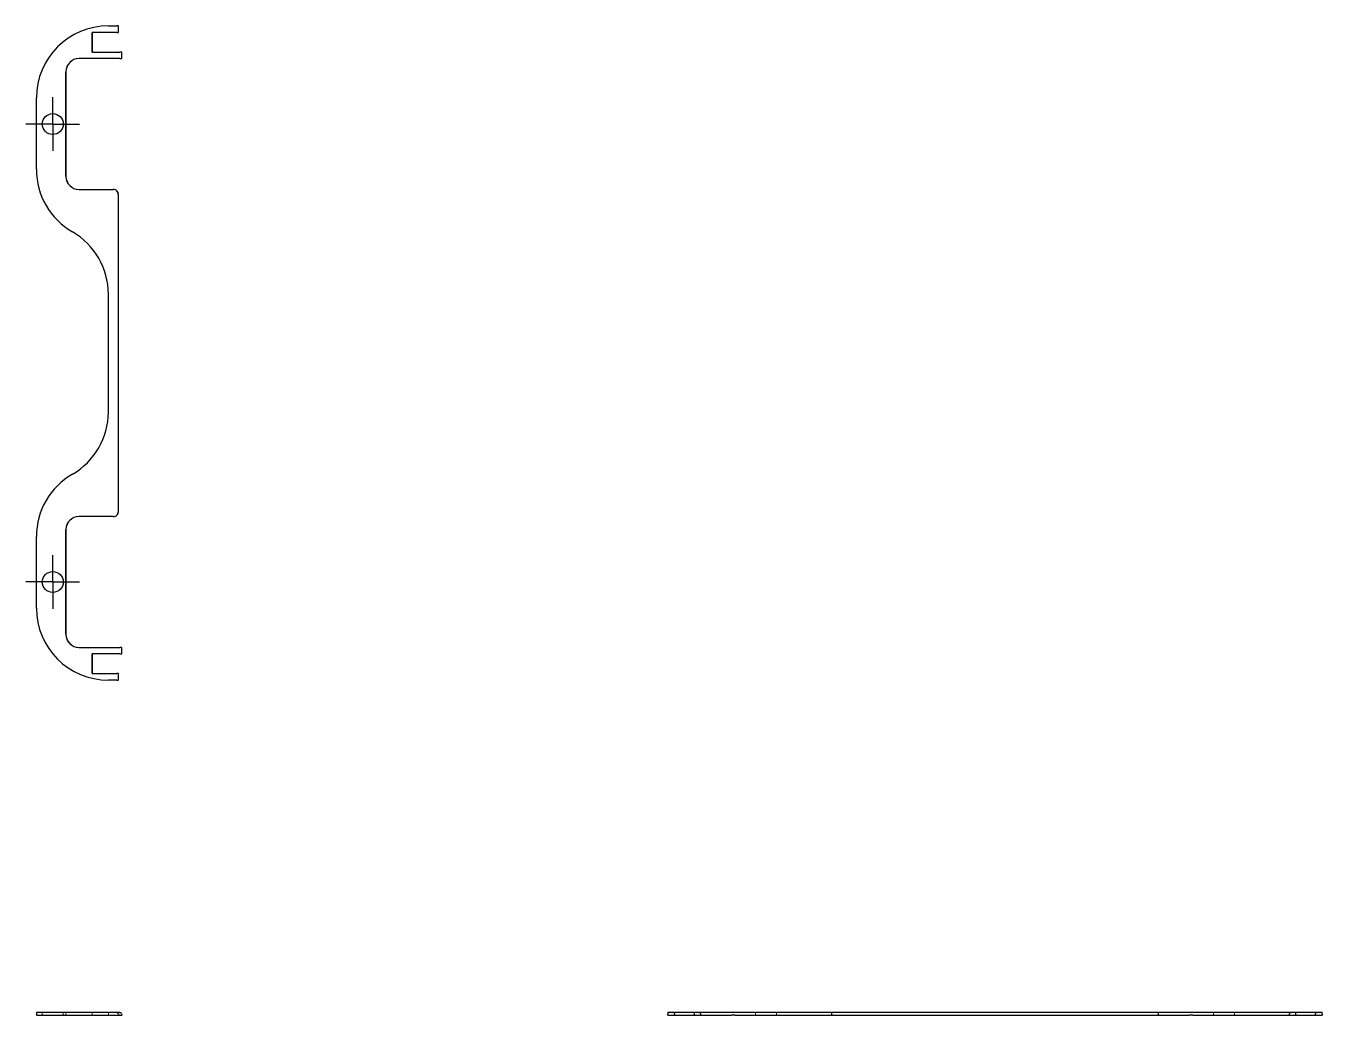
# Model space of a CAD drawing. Header units: millimetres. Extents: x 75 to 273, y 57 to 208.
import ezdxf

# ---------------------------------------------------------------- set-up
doc = ezdxf.new("R2010")
doc.units = ezdxf.units.MM
doc.linetypes.add('HIDDEN', pattern=[1.905, 1.27, -0.635])
doc.layers.add('10', color=7, linetype='Continuous')

# ---------------------------------------------------------------- blocks, each defined once
blk = doc.blocks.new('SW_CENTERMARKSYMBOL_0')
at = {"layer": '10', "color": 0}
for p, q in [((0, 2.5), (0, 4.1)), ((0, 0), (0, 2.5)), ((-2.5, 0), (-4.1, 0)), ((0, 0), (-2.5, 0)), ((0, 0), (0, -2.5)), ((0, 0), (2.5, 0)), ((2.5, 0), (4.1, 0)), ((0, -2.5), (0, -4.1))]:
    blk.add_line(p, q, dxfattribs=at)
blk = doc.blocks.new('SW_CENTERMARKSYMBOL_1')
at = {"layer": '10', "color": 0}
for p, q in [((0, 2.5), (0, 4.1)), ((0, 0), (0, 2.5)), ((-2.5, 0), (-4.1, 0)), ((0, 0), (-2.5, 0)), ((0, 0), (0, -2.5)), ((0, 0), (2.5, 0)), ((2.5, 0), (4.1, 0)), ((0, -2.5), (0, -4.1))]:
    blk.add_line(p, q, dxfattribs=at)

msp = doc.modelspace()

# ---------------------------------------------------------------- linework, layer by layer
at = {"color": 7, "linetype": 'Continuous', "lineweight": 25}
for p, q in [((88.75, 207), (84.98, 207)), ((84.98, 207), (84.98, 204)), ((85, 204), (85, 207)), ((87.48, 208), (88.75, 208)), ((89, 208), (88.75, 208)), ((88.75, 207), (89, 207)), ((89, 208), (89.02, 208)), ((89.02, 207), (89, 207)), ((89.02, 207), (89.02, 208)), ((89.25, 203), (82.98, 203)), ((84.98, 204), (89.25, 204)), ((89.5, 204), (89.25, 204)), ((89.25, 203), (89.5, 203)), ((89.52, 204), (89.5, 204)), ((89.52, 203), (89.5, 203)), ((89.52, 203), (89.52, 204)), ((80.98, 201), (80.98, 185)), ((80.99, 188.25), (80.99, 201)), ((76.48, 186.05), (76.48, 197)), ((80.99, 187.75), (80.99, 188.25)), ((80.99, 185), (80.99, 187.75)), ((82.98, 183), (88.23, 183)), ((88.26, 183), (88.23, 183)), ((88.98, 182.25), (88.98, 133.75)), ((89.02, 133.75), (89.02, 182.25)), ((87.48, 149), (87.48, 167)), ((88.23, 133), (82.98, 133)), ((88.23, 133), (88.26, 133)), ((80.98, 131), (80.98, 115)), ((80.99, 118.25), (80.99, 131)), ((76.48, 119), (76.48, 129.95)), ((80.99, 117.75), (80.99, 118.25)), ((80.99, 115), (80.99, 117.75)), ((82.98, 113), (89.25, 113)), ((89.5, 113), (89.25, 113)), ((89.5, 113), (89.52, 113)), ((89.52, 112), (89.52, 113)), ((89.25, 112), (84.98, 112)), ((84.98, 112), (84.98, 109)), ((85, 109), (85, 112)), ((89.25, 112), (89.5, 112)), ((89.5, 112), (89.52, 112)), ((84.98, 109), (88.75, 109)), ((89, 109), (88.75, 109)), ((89, 109), (89.02, 109)), ((89.02, 108), (89.02, 109)), ((88.75, 108), (87.48, 108)), ((88.75, 108), (89, 108)), ((89.02, 108), (89, 108)), ((76.48, 57.2), (76.48, 56.8)), ((87.48, 57.2), (76.48, 57.2)), ((76.48, 56.8), (87.48, 56.8)), ((88.75, 57.2), (87.48, 57.2)), ((87.48, 56.8), (89.02, 56.8)), ((89.25, 57.2), (88.75, 57.2)), ((89.02, 56.8), (89.52, 56.8)), ((173, 57.2), (173, 56.97)), ((174, 57.2), (173, 57.2)), ((173, 56.8), (173, 56.97)), ((173, 56.8), (174, 56.8)), ((174, 56.97), (174, 57.2)), ((177, 57.2), (174, 57.2)), ((174, 56.97), (174, 56.8)), ((174, 56.8), (177, 56.8)), ((178, 57.2), (177, 57.2)), ((177, 57.2), (177, 56.98)), ((177, 56.98), (177, 56.8)), ((177, 56.8), (178, 56.8)), ((178, 56.98), (178, 57.2)), ((180, 57.2), (178, 57.2)), ((178, 56.98), (178, 56.8)), ((178, 56.8), (180, 56.8)), ((196, 57.2), (180, 57.2)), ((180, 56.8), (182.75, 56.8)), ((183.25, 56.8), (182.75, 56.8)), ((183.25, 56.8), (196, 56.8)), ((198, 57.2), (196, 57.2)), ((196, 56.8), (198, 56.8)), ((198, 57.2), (198, 56.8)), ((198.75, 57.2), (198, 57.2)), ((198, 56.8), (198.75, 56.8)), ((247.25, 57.2), (198.75, 57.2)), ((198.75, 56.8), (247.25, 56.8)), ((248, 57.2), (247.25, 57.2)), ((247.25, 56.8), (248, 56.8)), ((248, 56.8), (248, 57.2)), ((250, 57.2), (248, 57.2)), ((248, 56.8), (250, 56.8)), ((266, 57.2), (250, 57.2)), ((250, 56.8), (252.75, 56.8)), ((253.25, 56.8), (252.75, 56.8)), ((253.25, 56.8), (266, 56.8)), ((268, 57.2), (266, 57.2)), ((266, 56.8), (268, 56.8)), ((269, 57.2), (268, 57.2)), ((268, 57.2), (268, 56.98)), ((268, 56.8), (268, 56.98)), ((268, 56.8), (269, 56.8)), ((269, 56.98), (269, 57.2)), ((272, 57.2), (269, 57.2)), ((269, 56.8), (269, 56.98)), ((269, 56.8), (272, 56.8)), ((272, 57.2), (272, 56.97)), ((273, 57.2), (272, 57.2)), ((272, 56.8), (272, 56.97)), ((272, 56.8), (273, 56.8)), ((273, 56.97), (273, 57.2)), ((273, 56.97), (273, 56.8))]:
    msp.add_line(p, q, dxfattribs=at)
at = {"color": 7, "linetype": 'HIDDEN', "lineweight": 18}
for p, q in [((77.38, 57.2), (77.38, 56.8)), ((80.58, 56.8), (80.58, 57.2)), ((80.99, 56.8), (80.99, 56.82)), ((80.99, 56.82), (80.99, 56.8)), ((80.99, 56.82), (80.99, 56.82)), ((87.48, 57.2), (87.48, 56.8)), ((186.4, 57.2), (186.4, 56.8)), ((189.6, 56.8), (189.6, 57.2)), ((256.4, 57.2), (256.4, 56.8)), ((259.6, 56.8), (259.6, 57.2))]:
    msp.add_line(p, q, dxfattribs=at)
at = {"color": 7, "linetype": 'Continuous', "lineweight": 25}
for centre in [(78.98, 193), (78.98, 123)]:
    msp.add_circle(centre, 1.6, dxfattribs=at)
for centre, radius, start, end in [((87.48, 197), 11, 90, 180), ((87.48, 186.05), 11, 180, 240), ((76.48, 167), 11, 0, 60), ((76.48, 149), 11, 300, 0), ((87.48, 129.95), 11, 120, 180), ((87.48, 119), 11, 180, 270), ((88.75, 56.95), 0.25, 5.465, 90), ((93.98, 57.45), 5, 185.465, 187.4696), ((89.25, 56.95), 0.25, 6.0423, 90), ((93.98, 57.45), 4.5, 186.0423, 188.3051)]:
    msp.add_arc(centre, radius, start, end, dxfattribs=at)
at = {"color": 7, "linetype": 'HIDDEN', "lineweight": 18}
for radius, start, end in [(13, 181.1019, 182.866), (9, 181.5918, 184.1416), (5, 182.866, 185.465)]:
    msp.add_arc((93.98, 57.45), radius, start, end, dxfattribs=at)
at = {"color": 7, "linetype": 'Continuous', "lineweight": 25}
for centre, major_axis, ratio, start_param, end_param in [((82.98, 201), (1.98, -0.29), 0.999779, 1.714496, 3.285229), ((83, 201), (1.98, -0.29), 0.998507, 1.714888, 3.285253), ((81.79, 188), (0, 5.13), 0.155664, 1.52137, 1.620223), ((82.98, 185), (1.98, 0.29), 0.999779, 2.997957, 4.568689), ((83, 185), (1.98, 0.29), 0.998507, 2.997932, 4.568298), ((88.23, 182.25), (0.744, -0.099), 0.998854, 0.132404, 1.703515), ((88.26, 182.25), (0.747, -0.1), 0.992227, 0.132302, 1.705252), ((82.98, 131), (1.98, -0.29), 0.999779, 1.714496, 3.285229), ((83, 131), (1.98, -0.29), 0.998507, 1.714888, 3.285253), ((88.23, 133.75), (0.744, 0.099), 0.998854, 4.579671, 6.150781), ((88.26, 133.75), (0.747, 0.1), 0.992227, 4.577934, 6.150883), ((81.79, 118), (0, 5.13), 0.155664, 1.52137, 1.620223), ((82.98, 115), (1.98, 0.29), 0.999779, 2.997957, 4.568689), ((83, 115), (1.98, 0.29), 0.998507, 2.99793, 4.568296), ((183, 50.82), (0, -6), 0.5, 3.056927, 3.226258), ((253, 50.82), (0, -6), 0.5, 3.056927, 3.226258)]:
    msp.add_ellipse(centre, major_axis=major_axis, ratio=ratio, start_param=start_param, end_param=end_param, dxfattribs=at)
at = {"color": 7, "linetype": 'HIDDEN', "lineweight": 18}
for centre in [(183, 40.61), (253, 40.61)]:
    msp.add_ellipse(centre, major_axis=(0, 16.21), ratio=0.316692, start_param=6.233759, end_param=6.332612, dxfattribs=at)

# ---------------------------------------------------------------- block references
at = {"layer": '10'}
for name, p in [('SW_CENTERMARKSYMBOL_0', (78.98, 193)), ('SW_CENTERMARKSYMBOL_1', (78.98, 123))]:
    msp.add_blockref(name, p, dxfattribs=at)

doc.saveas('drawing.dxf')
